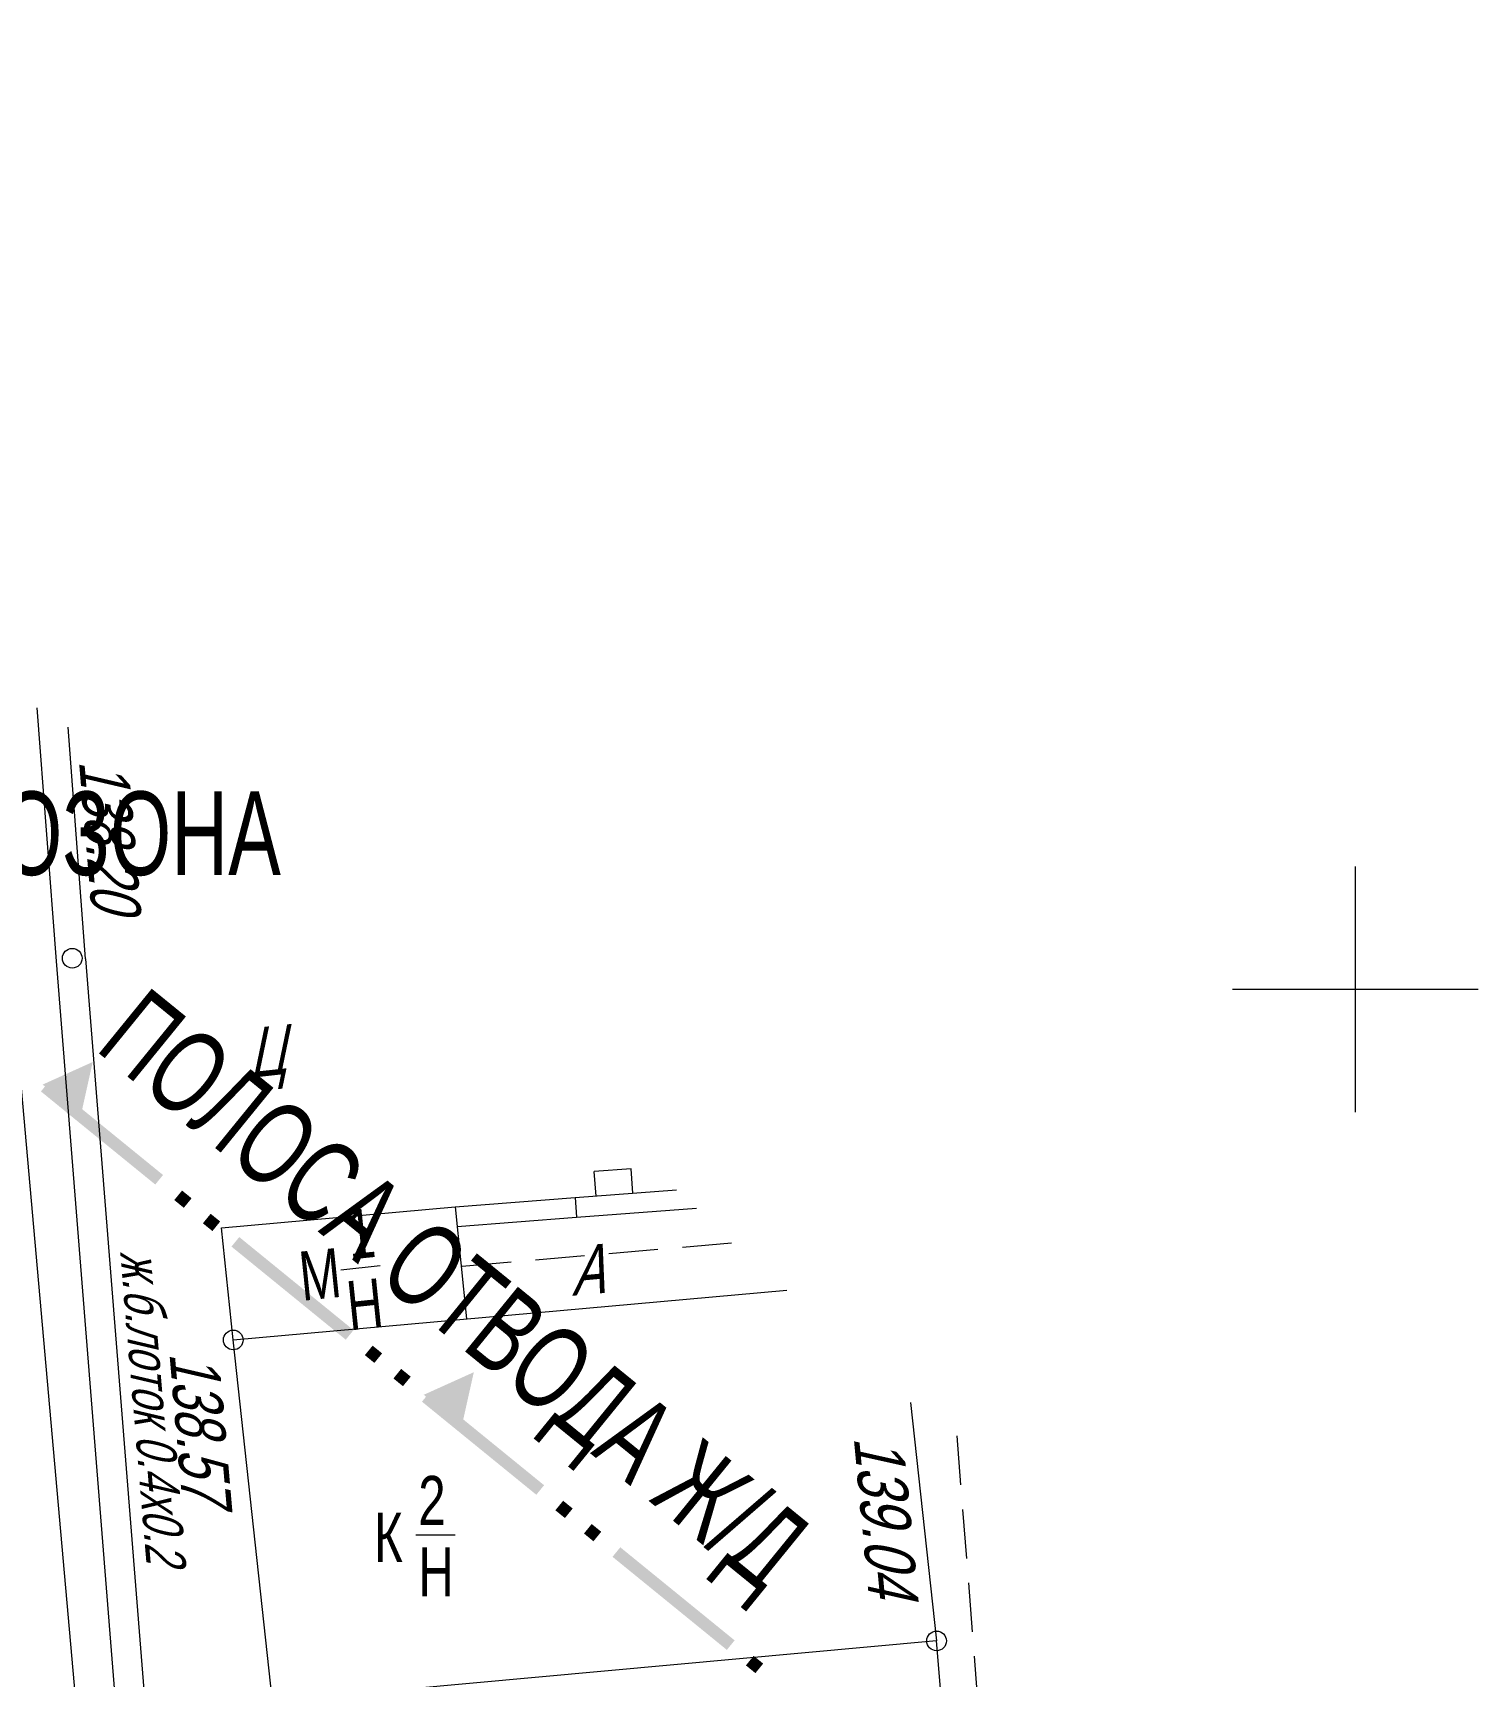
# Model space of a CAD drawing. Extents: x 10098 to 11902, y 8648 to 10202.
# Drawn here: x 11823.09 to 11852.5, y 8786.02 to 8819.46 of the extents above; entities that cross this region are included whole.
import ezdxf
from ezdxf.enums import TextEntityAlignment as Align

# ---------------------------------------------------------------- set-up
doc = ezdxf.new("R2010")
doc.units = 0
for name, color, linetype in [('20_Строения', 7, 'Continuous'), ('23_Ограждения', 7, 'Continuous'), ('25_Откосы', 7, 'Continuous'), ('38_Высотные_отметки', 7, 'Continuous'), ('50_Красные_линии', 7, 'Continuous'), ('51_Сетка_координат', 7, 'Continuous'), ('52_Топонимика', 7, 'Continuous'), ('Подписи_зданий', 7, 'Continuous')]:
    doc.layers.add(name, color=color, linetype=linetype)
doc.styles.add('mggt', font='russian_1251.shx', dxfattribs={"width": 0.75, "oblique": 18, "height": 1})
doc.styles.add('Style-RUSSIAN_1251', font='RUSSIAN_1251.shx')
doc.styles.add('Style-RUSSIAN_1251 I 0.00000', font='RUSSIAN_1251.shx')

msp = doc.modelspace()

# ---------------------------------------------------------------- hatches: boundary and pattern name
at = {"layer": '50_Красные_линии', "linetype": 'Continuous', "lineweight": 25}
for points in [[(11824.304, 8798.52), (11823.285, 8798.06), (11823.673, 8797.744)], [(11824.061, 8797.428), (11824.304, 8798.52), (11823.673, 8797.744)], [(11825.735, 8796.22), (11823.408, 8798.114), (11823.25, 8797.92), (11825.577, 8796.026)], [(11826.316, 8795.746), (11826.122, 8795.904), (11825.964, 8795.71), (11826.158, 8795.552)], [(11826.898, 8795.273), (11826.704, 8795.431), (11826.546, 8795.237), (11826.74, 8795.079)], [(11829.612, 8793.063), (11827.286, 8794.957), (11827.128, 8794.763), (11829.454, 8792.869)], [(11830.194, 8792.59), (11830, 8792.747), (11829.842, 8792.554), (11830.036, 8792.396)], [(11830.776, 8792.116), (11830.582, 8792.274), (11830.424, 8792.08), (11830.618, 8791.922)], [(11832.06, 8792.207), (11831.041, 8791.747), (11831.428, 8791.431)], [(11831.816, 8791.116), (11832.06, 8792.207), (11831.428, 8791.431)], [(11833.49, 8789.907), (11831.163, 8791.801), (11831.005, 8791.607), (11833.332, 8789.713)], [(11834.072, 8789.433), (11833.878, 8789.591), (11833.72, 8789.397), (11833.914, 8789.239)], [(11834.653, 8788.96), (11834.459, 8789.118), (11834.302, 8788.924), (11834.495, 8788.766)], [(11837.368, 8786.75), (11835.041, 8788.644), (11834.883, 8788.45), (11837.21, 8786.556)], [(11837.949, 8786.277), (11837.755, 8786.434), (11837.598, 8786.241), (11837.791, 8786.083)]]:
    msp.add_hatch(color=8, dxfattribs=at).paths.add_polyline_path(points)

# ---------------------------------------------------------------- linework, layer by layer
at = {"layer": '20_Строения', "color": 8, "linetype": 'Continuous', "lineweight": 15}
for points in [[(11822.092, 8806.397), (11824.298, 8781.627), (11825.66, 8765.438), (11805.985, 8763.728), (11803.239, 8793.698), (11801.044, 8819.462)], [(11827.164, 8792.863), (11826.928, 8795.144), (11831.678, 8795.571), (11831.914, 8793.29)], [(11827.947, 8764.727), (11824.879, 8761.022), (11809.184, 8759.723), (11809.848, 8752.265), (11812.85, 8752.485), (11813.41, 8746.528), (11819.301, 8747.059), (11819.647, 8744.095), (11827.12, 8744.803), (11826.567, 8750.667), (11826.278, 8753.733), (11832.301, 8754.259), (11831.628, 8760.222), (11837.719, 8760.752), (11837.267, 8766.722), (11843.104, 8767.227), (11841.477, 8786.739), (11827.964, 8785.504), (11829.283, 8766.34), (11827.947, 8764.727)]]:
    msp.add_lwpolyline(points, dxfattribs=at)
at = {"layer": '20_Строения', "color": 8, "lineweight": 15, "flags": 128}
for points in [[(11827.964, 8785.504), (11827.164, 8792.863), (11838.432, 8793.876)], [(11840.945, 8791.593), (11841.477, 8786.739)]]:
    msp.add_lwpolyline(points, dxfattribs=at)
at = {"layer": '23_Ограждения', "color": 8, "linetype": 'Continuous', "lineweight": 15}
for p, q in [((11835.259, 8796.348), (11834.511, 8796.291)), ((11834.549, 8795.792), (11834.511, 8796.291)), ((11835.297, 8795.849), (11835.259, 8796.348)), ((11834.12, 8795.759), (11834.151, 8795.36)), ((11831.678, 8795.571), (11831.719, 8795.173)), ((11834.81, 8794.623), (11835.806, 8794.709)), ((11836.304, 8794.752), (11837.301, 8794.838)), ((11831.821, 8794.365), (11832.817, 8794.451)), ((11833.315, 8794.494), (11834.312, 8794.58)), ((11841.89, 8790.911), (11841.968, 8789.914)), ((11842.008, 8789.415), (11842.086, 8788.419)), ((11842.125, 8787.92), (11842.204, 8786.923)), ((11842.243, 8786.425), (11842.321, 8785.428))]:
    msp.add_line(p, q, dxfattribs=at)
for points in [[(11831.678, 8795.571), (11834.12, 8795.76)], [(11834.12, 8795.759), (11836.186, 8795.918)]]:
    msp.add_lwpolyline(points, dxfattribs=at)
at = {"layer": '23_Ограждения', "color": 8, "linetype": 'Continuous', "lineweight": 15, "ltscale": 0.5, "flags": 128}
for points in [[(11834.151, 8795.36), (11836.593, 8795.548)], [(11831.719, 8795.173), (11834.151, 8795.36)]]:
    msp.add_lwpolyline(points, dxfattribs=at)
at = {"layer": '25_Откосы', "color": 8, "linetype": 'Continuous', "lineweight": 15, "elevation": 139.069}
msp.add_lwpolyline([(11823.169, 8805.728), (11823.558, 8800.572)], dxfattribs=at)
at = {"layer": '25_Откосы', "color": 8, "linetype": 'Continuous', "lineweight": 15}
for points in [[(11824.156, 8800.618), (11824.156, 8800.618), (11823.801, 8805.336)], [(11823.558, 8800.572), (11825.925, 8770.901)], [(11824.156, 8800.618), (11826.523, 8770.946)]]:
    msp.add_lwpolyline(points, dxfattribs=at)
at = {"layer": '38_Высотные_отметки', "color": 8, "lineweight": 9}
for centre in [(11823.887, 8800.631, 138.2), (11827.164, 8792.863), (11841.477, 8786.739)]:
    msp.add_circle(centre, 0.2, dxfattribs=at)
at = {"layer": '51_Сетка_координат', "color": 8, "lineweight": 15}
for points in [[(11850, 8802.5), (11850, 8797.5)], [(11847.5, 8800), (11852.5, 8800)]]:
    msp.add_lwpolyline(points, dxfattribs=at)
at = {"layer": 'Подписи_зданий', "color": 8, "linetype": 'Continuous', "lineweight": 15}
for p, q in [((11829.355, 8794.293), (11830.151, 8794.375)), ((11830.88, 8788.896), (11831.68, 8788.896))]:
    msp.add_line(p, q, dxfattribs=at)

# ---------------------------------------------------------------- texts
at = {"layer": '38_Высотные_отметки', "color": 8, "lineweight": 15, "style": 'mggt', "oblique": 18}
for s, rotation, width, p in [('138.20', 274.8461, 0.75, (11824.023, 8804.646, 138.2)), ('138.57', 274.948, 0.75, (11825.864, 8792.595, 138.57)), ('139.04    ', 275.4175, 0.8, (11839.791, 8790.882))]:
    msp.add_text(s, height=1, rotation=rotation, dxfattribs=dict(at, width=width)).set_placement(p)
at = {"layer": '50_Красные_линии', "color": 8, "linetype": 'Continuous', "lineweight": 53, "style": 'Style-RUSSIAN_1251', "width": 0.705883}
msp.add_text('ПРОЗОНА', height=1.7, dxfattribs=at).set_placement((11824.173, 8802.324), align=Align.CENTER)
at = {"layer": '50_Красные_линии', "color": 8, "linetype": 'Continuous', "lineweight": 53, "style": 'Style-RUSSIAN_1251 I 0.00000', "width": 0.705882}
msp.add_text('ПОЛОСА ОТВОДА Ж/Д', height=1.7, rotation=320.8557, dxfattribs=at).set_placement((11831.67, 8793.897), align=Align.MIDDLE_CENTER)
at = {"layer": '52_Топонимика', "color": 8, "linetype": 'Continuous', "lineweight": 15, "style": 'mggt', "oblique": 18, "width": 0.75}
for s, rotation, p in [('Ц', 6.2743, (11827.505, 8798.196)), ('А', 5.0952, (11834.059, 8793.761))]:
    msp.add_text(s, height=1, rotation=rotation, dxfattribs=at).set_placement(p)
at = {"layer": '52_Топонимика', "color": 8, "lineweight": 15, "style": 'mggt', "oblique": 18, "width": 0.75}
msp.add_text('ж.б.лоток 0.4х0.2', height=0.8, rotation=274.8269, dxfattribs=at).set_placement((11824.862, 8794.656))
at = {"layer": 'Подписи_зданий', "color": 8, "linetype": 'Continuous', "lineweight": 15, "style": 'mggt', "width": 0.75}
for s, p in [('1', (11829.536, 8794.499)), ('М', (11828.565, 8793.658)), ('Н', (11829.533, 8793.055))]:
    msp.add_text(s, height=1, rotation=5.9153, dxfattribs=at).set_placement(p)
for s, p in [('2', (11830.929, 8789.096)), ('К', (11830.029, 8788.346)), ('Н', (11830.929, 8787.646))]:
    msp.add_text(s, height=1, dxfattribs=at).set_placement(p)

doc.saveas('drawing.dxf')
